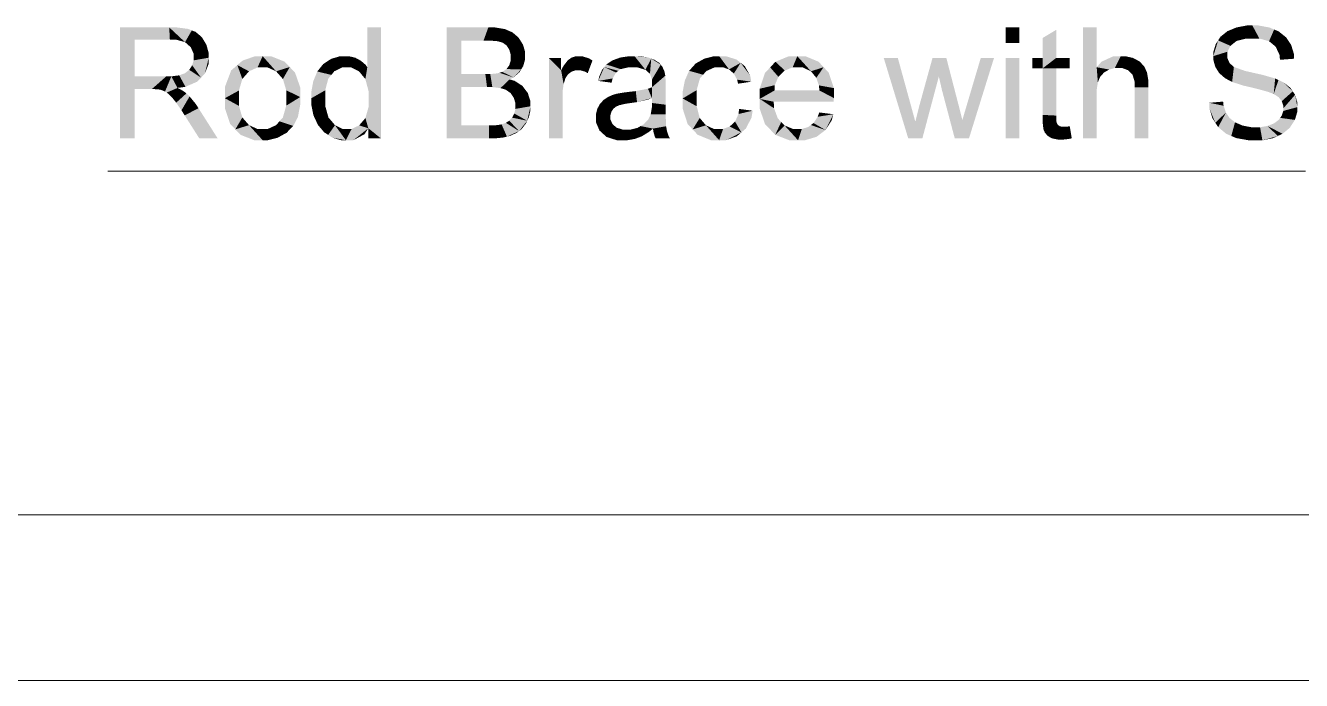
# Model space of a CAD drawing. Header units: millimetres. Extents: x 2 to 579, y 1 to 405.
# Drawn here: x 216.66 to 240.86, y 69.24 to 81.66 of the extents above; entities that cross this region are included whole.
import ezdxf

# ---------------------------------------------------------------- set-up
doc = ezdxf.new("R2010")
doc.units = ezdxf.units.MM
doc.linetypes.add('XKITLINE00', pattern=[0])
doc.layers.add('GraphicObject', color=6, linetype='Continuous', lineweight=0)
doc.layers.add('LinkedObject', color=7, linetype='Continuous', lineweight=0)

# ---------------------------------------------------------------- blocks, each defined once
blk = doc.blocks.new('*A3')
at = {"layer": 'GraphicObject', "color": 3, "linetype": 'XKITLINE00', "lineweight": 0}
blk.add_line((174.395, 69.239), (308.954, 69.239), dxfattribs=at)
blk = doc.blocks.new('*A4')
at = {"layer": 'LinkedObject'}
for points in [[(218.734, 80.697), (218.456, 79.52), (218.456, 81.626)], [(218.456, 81.626), (218.734, 81.394), (218.734, 80.697)], [(219.4, 81.394), (218.456, 81.626), (219.388, 81.626)], [(218.734, 81.394), (218.456, 81.626), (219.4, 81.394)], [(219.388, 81.626), (219.517, 81.394), (219.4, 81.394)], [(219.743, 81.598), (219.388, 81.626), (219.529, 81.626)], [(219.816, 81.569), (219.388, 81.626), (219.743, 81.598)], [(219.688, 81.346), (219.388, 81.626), (219.816, 81.569)], [(219.517, 81.394), (219.388, 81.626), (219.688, 81.346)], [(219.816, 81.569), (219.742, 81.298), (219.688, 81.346)], [(219.889, 81.541), (219.742, 81.298), (219.816, 81.569)], [(219.742, 81.298), (219.889, 81.541), (219.796, 81.25)], [(219.796, 81.25), (219.889, 81.541), (220.05, 81.369)], [(220.05, 81.369), (219.889, 81.541), (220.006, 81.441)], [(223.403, 81.626), (223.144, 80.87), (223.144, 81.626)], [(223.403, 81.626), (223.168, 80.416), (223.144, 80.87)], [(223.168, 80.416), (223.403, 81.626), (223.403, 79.52)], [(224.648, 81.626), (224.926, 80.493), (224.648, 79.52)], [(224.926, 80.741), (224.926, 80.493), (224.648, 81.626)], [(224.648, 81.626), (224.926, 81.377), (224.926, 80.741)], [(225.348, 81.377), (224.648, 81.626), (225.439, 81.626)], [(224.926, 81.377), (224.648, 81.626), (225.348, 81.377)], [(225.348, 81.377), (225.439, 81.626), (225.462, 81.377)], [(225.439, 81.626), (225.622, 81.363), (225.462, 81.377)], [(225.559, 81.626), (225.622, 81.363), (225.439, 81.626)], [(225.753, 81.594), (225.622, 81.363), (225.559, 81.626)], [(225.622, 81.363), (225.753, 81.594), (225.669, 81.348)], [(225.669, 81.348), (225.753, 81.594), (225.716, 81.333)], [(225.716, 81.333), (225.753, 81.594), (225.826, 81.562)], [(225.826, 81.562), (225.788, 81.279), (225.716, 81.333)], [(225.899, 81.53), (225.788, 81.279), (225.826, 81.562)], [(235.507, 81.626), (235.248, 81.329), (235.248, 81.626)], [(235.507, 81.329), (235.248, 81.329), (235.507, 81.626)], [(236.206, 81.579), (235.947, 81.047), (235.947, 81.424)], [(235.947, 81.047), (236.206, 81.579), (235.947, 80.847)], [(236.206, 81.047), (235.947, 80.847), (236.206, 81.579)], [(236.974, 81.626), (236.715, 79.52), (236.715, 81.626)], [(236.974, 80.87), (236.715, 79.52), (236.974, 81.626)], [(239.453, 81.554), (239.569, 81.323), (239.321, 81.449)], [(239.627, 81.369), (239.453, 81.554), (239.54, 81.59)], [(239.569, 81.323), (239.453, 81.554), (239.627, 81.369)], [(239.627, 81.626), (239.811, 81.415), (239.54, 81.59)], [(239.54, 81.59), (239.811, 81.415), (239.627, 81.369)], [(239.82, 81.662), (239.811, 81.415), (239.627, 81.626)], [(239.926, 81.662), (239.811, 81.415), (239.82, 81.662)], [(239.811, 81.415), (239.926, 81.662), (239.937, 81.415)], [(239.926, 81.662), (240.058, 81.415), (239.937, 81.415)], [(240.249, 81.624), (239.926, 81.662), (240.043, 81.662)], [(240.339, 81.586), (239.926, 81.662), (240.249, 81.624)], [(240.242, 81.364), (239.926, 81.662), (240.339, 81.586)], [(240.058, 81.415), (239.926, 81.662), (240.242, 81.364)], [(240.339, 81.586), (240.304, 81.313), (240.242, 81.364)], [(240.428, 81.548), (240.304, 81.313), (240.339, 81.586)], [(240.304, 81.313), (240.428, 81.548), (240.366, 81.262)], [(240.366, 81.262), (240.428, 81.548), (240.614, 81.364)], [(240.614, 81.364), (240.428, 81.548), (240.565, 81.437)], [(220.05, 81.369), (219.851, 81.127), (219.796, 81.25)], [(220.093, 81.297), (219.851, 81.127), (220.05, 81.369)], [(220.137, 81.138), (219.851, 81.127), (220.093, 81.297)], [(226.013, 81.432), (225.788, 81.279), (225.899, 81.53)], [(226.054, 81.365), (225.788, 81.279), (226.013, 81.432)], [(225.788, 81.279), (226.054, 81.365), (225.813, 81.239)], [(226.054, 81.365), (225.838, 81.199), (225.813, 81.239)], [(225.838, 81.199), (226.054, 81.365), (225.863, 81.107)], [(225.863, 81.107), (226.054, 81.365), (226.137, 81.087)], [(226.137, 81.16), (226.054, 81.365), (226.096, 81.299)], [(226.137, 81.087), (226.054, 81.365), (226.137, 81.16)], [(239.276, 81.379), (239.186, 81.081), (239.231, 81.31)], [(239.511, 81.276), (239.186, 81.081), (239.276, 81.379)], [(239.231, 81.31), (239.186, 81.081), (239.186, 81.161)], [(239.321, 81.449), (239.569, 81.323), (239.276, 81.379)], [(239.276, 81.379), (239.569, 81.323), (239.511, 81.276)], [(240.614, 81.364), (240.439, 81.111), (240.366, 81.262)], [(240.662, 81.291), (240.439, 81.111), (240.614, 81.364)], [(219.823, 80.907), (220.137, 81.051), (219.992, 80.673)], [(219.851, 81.001), (220.137, 81.051), (219.823, 80.907)], [(220.137, 81.051), (219.851, 81.127), (220.137, 81.138)], [(219.851, 81.127), (220.137, 81.051), (219.851, 81.052)], [(220.137, 81.051), (219.851, 81.001), (219.851, 81.052)], [(219.992, 80.673), (220.137, 81.051), (220.065, 80.75)], [(220.065, 80.75), (220.137, 81.051), (220.137, 80.939)], [(221.018, 81.08), (220.68, 80.911), (220.778, 80.996)], [(221.159, 81.08), (220.68, 80.911), (221.018, 81.08)], [(221.062, 80.866), (220.68, 80.911), (221.159, 81.08)], [(221.062, 80.866), (221.159, 81.08), (221.159, 80.866)], [(221.159, 81.08), (221.255, 80.866), (221.159, 80.866)], [(221.573, 80.977), (221.159, 81.08), (221.316, 81.08)], [(221.673, 80.874), (221.159, 81.08), (221.573, 80.977)], [(221.414, 80.793), (221.159, 81.08), (221.673, 80.874)], [(221.255, 80.866), (221.159, 81.08), (221.414, 80.793)], [(222.631, 81.08), (222.664, 80.866), (222.461, 81.031)], [(222.724, 81.08), (222.664, 80.866), (222.631, 81.08)], [(222.664, 80.866), (222.724, 81.08), (222.75, 80.866)], [(222.724, 81.08), (222.838, 80.866), (222.75, 80.866)], [(222.793, 81.08), (222.838, 80.866), (222.724, 81.08)], [(222.916, 81.051), (222.838, 80.866), (222.793, 81.08)], [(222.97, 81.022), (222.838, 80.866), (222.916, 81.051)], [(225.836, 80.907), (226.137, 81.087), (226.064, 80.833)], [(225.863, 80.999), (226.137, 81.087), (225.836, 80.907)], [(226.137, 81.087), (225.863, 81.054), (225.863, 81.107)], [(225.863, 81.054), (226.137, 81.087), (225.863, 80.999)], [(226.064, 80.833), (226.137, 81.087), (226.1, 80.892)], [(226.1, 80.892), (226.137, 81.087), (226.137, 81.02)], [(227.021, 81.055), (227.135, 80.813), (226.983, 81.029)], [(227.103, 81.08), (227.135, 80.813), (227.021, 81.055)], [(227.149, 81.08), (227.135, 80.813), (227.103, 81.08)], [(227.149, 81.08), (227.182, 80.813), (227.135, 80.813)], [(227.346, 81.039), (227.149, 81.08), (227.214, 81.08)], [(227.413, 80.998), (227.149, 81.08), (227.346, 81.039)], [(227.276, 80.786), (227.149, 81.08), (227.413, 80.998)], [(227.182, 80.813), (227.149, 81.08), (227.276, 80.786)], [(228.112, 81.08), (227.865, 81.027), (227.939, 81.054)], [(228.082, 80.866), (227.865, 81.027), (228.112, 81.08)], [(228.082, 80.866), (228.112, 81.08), (228.173, 80.866)], [(228.173, 80.866), (228.112, 81.08), (228.27, 80.866)], [(228.211, 81.08), (228.27, 80.866), (228.112, 81.08)], [(228.467, 81.057), (228.211, 81.08), (228.308, 81.08)], [(228.528, 81.034), (228.211, 81.08), (228.467, 81.057)], [(228.417, 80.822), (228.211, 81.08), (228.528, 81.034)], [(228.27, 80.866), (228.211, 81.08), (228.417, 80.822)], [(229.719, 81.08), (229.73, 80.868), (229.537, 81.034)], [(229.817, 81.08), (229.73, 80.868), (229.719, 81.08)], [(229.73, 80.868), (229.817, 81.08), (229.827, 80.868)], [(229.817, 81.08), (229.892, 80.868), (229.827, 80.868)], [(230.144, 81.017), (229.817, 81.08), (229.941, 81.08)], [(230.223, 80.954), (229.817, 81.08), (230.144, 81.017)], [(230.002, 80.829), (229.817, 81.08), (230.223, 80.954)], [(229.892, 80.868), (229.817, 81.08), (230.002, 80.829)], [(231.297, 81.08), (230.882, 80.974), (231.139, 81.08)], [(231.209, 80.868), (230.882, 80.974), (231.297, 81.08)], [(231.209, 80.868), (231.297, 81.08), (231.298, 80.868)], [(231.297, 81.08), (231.397, 80.868), (231.298, 80.868)], [(231.699, 80.976), (231.297, 81.08), (231.449, 81.08)], [(231.796, 80.872), (231.297, 81.08), (231.699, 80.976)], [(231.557, 80.793), (231.297, 81.08), (231.796, 80.872)], [(231.397, 80.868), (231.297, 81.08), (231.557, 80.793)], [(237.293, 81.08), (236.974, 80.87), (237.065, 80.975)], [(237.43, 81.08), (236.974, 80.87), (237.293, 81.08)], [(237.319, 80.857), (236.974, 80.87), (237.43, 81.08)], [(237.319, 80.857), (237.43, 81.08), (237.376, 80.857)], [(237.376, 80.857), (237.43, 81.08), (237.453, 80.857)], [(237.43, 81.08), (237.571, 80.813), (237.453, 80.857)], [(237.515, 81.08), (237.571, 80.813), (237.43, 81.08)], [(237.661, 81.047), (237.571, 80.813), (237.515, 81.08)], [(239.453, 81.165), (239.186, 81.081), (239.511, 81.276)], [(239.186, 81.081), (239.453, 81.165), (239.453, 81.099)], [(239.453, 81.042), (239.186, 81.081), (239.453, 81.099)], [(239.186, 81.081), (239.453, 81.042), (239.186, 81.008)], [(240.713, 81.125), (240.439, 81.111), (240.662, 81.291)], [(240.717, 81.032), (240.439, 81.111), (240.713, 81.125)], [(240.439, 81.111), (240.717, 81.032), (240.449, 81.011)], [(219.992, 80.673), (219.685, 80.756), (219.767, 80.82)], [(219.795, 80.863), (219.992, 80.673), (219.767, 80.82)], [(219.823, 80.907), (219.992, 80.673), (219.795, 80.863)], [(220.68, 80.911), (220.444, 80.283), (220.562, 80.809)], [(220.774, 80.648), (220.444, 80.283), (220.68, 80.911)], [(220.562, 80.809), (220.444, 80.283), (220.444, 80.495)], [(220.68, 80.911), (220.901, 80.793), (220.838, 80.721)], [(220.901, 80.793), (220.68, 80.911), (221.062, 80.866)], [(220.774, 80.648), (220.68, 80.911), (220.838, 80.721)], [(221.414, 80.793), (221.673, 80.874), (221.479, 80.72)], [(221.673, 80.874), (221.543, 80.647), (221.479, 80.72)], [(221.543, 80.647), (221.673, 80.874), (221.607, 80.433)], [(221.607, 80.433), (221.673, 80.874), (221.872, 80.305)], [(221.872, 80.487), (221.673, 80.874), (221.773, 80.771)], [(221.872, 80.305), (221.673, 80.874), (221.872, 80.487)], [(222.309, 80.932), (222.462, 80.725), (222.195, 80.789)], [(222.52, 80.795), (222.309, 80.932), (222.385, 80.981)], [(222.462, 80.725), (222.309, 80.932), (222.52, 80.795)], [(222.461, 81.031), (222.664, 80.866), (222.385, 80.981)], [(222.385, 80.981), (222.664, 80.866), (222.52, 80.795)], [(222.97, 81.022), (222.987, 80.792), (222.838, 80.866)], [(223.023, 80.993), (222.987, 80.792), (222.97, 81.022)], [(223.111, 80.917), (222.987, 80.792), (223.023, 80.993)], [(223.144, 80.87), (222.987, 80.792), (223.111, 80.917)], [(222.987, 80.792), (223.144, 80.87), (223.047, 80.719)], [(223.047, 80.719), (223.144, 80.87), (223.107, 80.646)], [(223.144, 80.87), (223.168, 80.416), (223.107, 80.646)], [(225.782, 80.834), (226.064, 80.833), (225.702, 80.782)], [(225.702, 80.782), (226.064, 80.833), (225.917, 80.677)], [(225.809, 80.871), (226.064, 80.833), (225.782, 80.834)], [(226.064, 80.833), (225.809, 80.871), (225.836, 80.907)], [(225.917, 80.677), (226.064, 80.833), (226.027, 80.773)], [(226.586, 81.047), (226.819, 80.814), (226.586, 79.52)], [(226.819, 80.814), (226.586, 81.047), (226.819, 81.047)], [(226.586, 79.52), (226.819, 80.814), (226.845, 79.52)], [(226.983, 81.029), (226.819, 80.814), (226.946, 81.003)], [(227.093, 80.813), (226.819, 80.814), (226.983, 81.029)], [(226.946, 81.003), (226.819, 80.814), (226.864, 80.896)], [(226.819, 80.814), (226.845, 80.319), (226.845, 79.52)], [(226.845, 80.319), (226.819, 80.814), (226.845, 80.401)], [(226.845, 80.401), (226.819, 80.814), (226.866, 80.551)], [(226.866, 80.551), (226.819, 80.814), (226.888, 80.62)], [(226.888, 80.62), (226.819, 80.814), (226.902, 80.666)], [(226.902, 80.666), (226.819, 80.814), (226.95, 80.736)], [(226.95, 80.736), (226.819, 80.814), (226.983, 80.762)], [(226.983, 80.762), (226.819, 80.814), (227.017, 80.787)], [(227.017, 80.787), (226.819, 80.814), (227.093, 80.813)], [(226.983, 81.029), (227.135, 80.813), (227.093, 80.813)], [(227.276, 80.786), (227.413, 80.998), (227.323, 80.758)], [(227.636, 80.873), (227.523, 80.611), (227.597, 80.823)], [(227.86, 80.77), (227.523, 80.611), (227.636, 80.873)], [(227.597, 80.823), (227.523, 80.611), (227.54, 80.692)], [(227.676, 80.923), (227.947, 80.834), (227.636, 80.873)], [(227.86, 80.77), (227.636, 80.873), (227.904, 80.802)], [(227.904, 80.802), (227.636, 80.873), (227.947, 80.834)], [(227.79, 81), (227.947, 80.834), (227.676, 80.923)], [(227.865, 81.027), (227.947, 80.834), (227.79, 81)], [(227.947, 80.834), (227.865, 81.027), (228.082, 80.866)], [(228.417, 80.822), (228.528, 81.034), (228.467, 80.778)], [(228.467, 80.778), (228.528, 81.034), (228.503, 80.746)], [(228.528, 81.034), (228.54, 80.635), (228.503, 80.746)], [(228.708, 80.919), (228.54, 80.635), (228.528, 81.034)], [(228.679, 80.954), (228.528, 81.034), (228.589, 81.011)], [(228.708, 80.919), (228.528, 81.034), (228.679, 80.954)], [(228.736, 80.884), (228.54, 80.635), (228.708, 80.919)], [(228.777, 80.796), (228.54, 80.635), (228.736, 80.884)], [(229.37, 80.941), (229.511, 80.728), (229.246, 80.803)], [(229.571, 80.798), (229.37, 80.941), (229.454, 80.988)], [(229.511, 80.728), (229.37, 80.941), (229.571, 80.798)], [(229.537, 81.034), (229.73, 80.868), (229.454, 80.988)], [(229.454, 80.988), (229.73, 80.868), (229.571, 80.798)], [(230.002, 80.829), (230.223, 80.954), (230.047, 80.79)], [(230.223, 80.954), (230.093, 80.751), (230.047, 80.79)], [(230.093, 80.751), (230.223, 80.954), (230.156, 80.635)], [(230.156, 80.635), (230.223, 80.954), (230.425, 80.596)], [(230.403, 80.712), (230.223, 80.954), (230.302, 80.891)], [(230.425, 80.596), (230.223, 80.954), (230.403, 80.712)], [(230.783, 80.868), (230.585, 80.463), (230.684, 80.762)], [(230.938, 80.689), (230.585, 80.463), (230.783, 80.868)], [(230.882, 80.974), (231.06, 80.808), (230.783, 80.868)], [(230.783, 80.868), (231.06, 80.808), (230.938, 80.689)], [(231.06, 80.808), (230.882, 80.974), (231.209, 80.868)], [(231.557, 80.793), (231.796, 80.872), (231.618, 80.718)], [(231.796, 80.872), (231.658, 80.67), (231.618, 80.718)], [(231.658, 80.67), (231.796, 80.872), (231.707, 80.526)], [(231.707, 80.526), (231.796, 80.872), (231.99, 80.475)], [(231.99, 80.475), (231.796, 80.872), (231.893, 80.768)], [(233.203, 81.047), (233.401, 79.52), (232.936, 81.047)], [(233.446, 80.164), (233.401, 79.52), (233.203, 81.047)], [(233.861, 81.047), (233.981, 80.695), (233.614, 80.152)], [(234.123, 81.047), (233.981, 80.695), (233.861, 81.047)], [(233.981, 80.695), (234.123, 81.047), (234.041, 80.433)], [(234.041, 80.433), (234.123, 81.047), (234.353, 80.16)], [(235.027, 81.047), (234.514, 80.164), (234.776, 81.047)], [(234.552, 79.52), (234.514, 80.164), (235.027, 81.047)], [(235.507, 81.047), (235.248, 79.52), (235.248, 81.047)], [(235.507, 79.52), (235.248, 79.52), (235.507, 81.047)], [(235.755, 81.047), (235.947, 80.847), (235.755, 80.847)], [(235.947, 81.047), (235.947, 80.847), (235.755, 81.047)], [(236.206, 80.847), (235.947, 80.847), (236.206, 81.047)], [(235.947, 79.967), (236.206, 80.847), (236.206, 79.953)], [(235.947, 80.847), (236.206, 80.847), (235.947, 79.967)], [(236.463, 80.847), (236.206, 81.047), (236.463, 81.047)], [(236.206, 80.847), (236.206, 81.047), (236.463, 80.847)], [(236.974, 80.444), (236.715, 79.52), (236.974, 80.87)], [(236.974, 80.444), (236.974, 80.87), (236.996, 80.585)], [(236.996, 80.585), (236.974, 80.87), (237.017, 80.636)], [(237.017, 80.636), (236.974, 80.87), (237.039, 80.687)], [(237.039, 80.687), (236.974, 80.87), (237.111, 80.768)], [(237.111, 80.768), (236.974, 80.87), (237.161, 80.798)], [(237.161, 80.798), (236.974, 80.87), (237.212, 80.827)], [(237.212, 80.827), (236.974, 80.87), (237.319, 80.857)], [(237.724, 81.014), (237.571, 80.813), (237.661, 81.047)], [(237.724, 81.014), (237.613, 80.769), (237.571, 80.813)], [(237.786, 80.98), (237.613, 80.769), (237.724, 81.014)], [(237.613, 80.769), (237.786, 80.98), (237.655, 80.725)], [(237.655, 80.725), (237.786, 80.98), (237.902, 80.829)], [(237.902, 80.829), (237.697, 80.584), (237.655, 80.725)], [(237.929, 80.77), (237.697, 80.584), (237.902, 80.829)], [(237.902, 80.829), (237.786, 80.98), (237.875, 80.888)], [(239.186, 81.008), (239.453, 81.042), (239.223, 80.877)], [(239.223, 80.877), (239.453, 81.042), (239.26, 80.818)], [(239.26, 80.818), (239.453, 81.042), (239.494, 80.949)], [(239.494, 80.949), (239.408, 80.662), (239.26, 80.818)], [(239.26, 80.818), (239.408, 80.662), (239.296, 80.76)], [(239.535, 80.912), (239.408, 80.662), (239.494, 80.949)], [(239.408, 80.662), (239.535, 80.912), (239.484, 80.622)], [(239.484, 80.622), (239.535, 80.912), (239.575, 80.876)], [(239.484, 80.622), (239.575, 80.876), (239.542, 80.591)], [(239.542, 80.591), (239.575, 80.876), (239.745, 80.525)], [(239.745, 80.525), (239.575, 80.876), (239.785, 80.801)], [(218.734, 80.697), (218.734, 80.455), (218.456, 79.52)], [(219.057, 80.455), (218.734, 80.697), (219.332, 80.697)], [(218.734, 80.455), (218.734, 80.697), (219.057, 80.455)], [(219.057, 80.455), (219.332, 80.697), (219.111, 80.455)], [(219.111, 80.455), (219.332, 80.697), (219.188, 80.45)], [(219.188, 80.45), (219.332, 80.697), (219.212, 80.445)], [(219.212, 80.445), (219.332, 80.697), (219.244, 80.437)], [(219.244, 80.437), (219.332, 80.697), (219.308, 80.409)], [(219.308, 80.409), (219.332, 80.697), (219.428, 80.697)], [(219.308, 80.409), (219.428, 80.697), (219.339, 80.389)], [(219.428, 80.697), (219.545, 80.478), (219.339, 80.389)], [(219.577, 80.717), (219.545, 80.478), (219.428, 80.697)], [(219.545, 80.478), (219.577, 80.717), (219.696, 80.499)], [(219.631, 80.737), (219.992, 80.673), (219.577, 80.717)], [(219.92, 80.597), (219.577, 80.717), (219.992, 80.673)], [(219.696, 80.499), (219.577, 80.717), (219.92, 80.597)], [(219.685, 80.756), (219.992, 80.673), (219.631, 80.737)], [(220.71, 80.429), (220.444, 80.283), (220.774, 80.648)], [(222.157, 80.696), (222.081, 80.282), (222.119, 80.603)], [(222.404, 80.655), (222.081, 80.282), (222.157, 80.696)], [(222.346, 80.433), (222.081, 80.282), (222.404, 80.655)], [(222.119, 80.603), (222.081, 80.282), (222.081, 80.396)], [(222.195, 80.789), (222.462, 80.725), (222.157, 80.696)], [(222.157, 80.696), (222.462, 80.725), (222.404, 80.655)], [(225.414, 80.493), (224.926, 80.741), (225.382, 80.741)], [(224.926, 80.493), (224.926, 80.741), (225.414, 80.493)], [(225.515, 80.493), (225.382, 80.741), (225.475, 80.741)], [(225.414, 80.493), (225.382, 80.741), (225.515, 80.493)], [(225.608, 80.754), (225.843, 80.64), (225.475, 80.741)], [(225.475, 80.741), (225.843, 80.64), (225.515, 80.493)], [(225.515, 80.493), (225.843, 80.64), (225.669, 80.475)], [(225.649, 80.766), (225.917, 80.677), (225.608, 80.754)], [(225.843, 80.64), (225.608, 80.754), (225.917, 80.677)], [(225.702, 80.782), (225.917, 80.677), (225.649, 80.766)], [(225.843, 80.64), (225.723, 80.458), (225.669, 80.475)], [(225.723, 80.458), (225.843, 80.64), (225.776, 80.44)], [(225.776, 80.44), (225.843, 80.64), (225.861, 80.379)], [(226.085, 80.517), (225.843, 80.64), (225.938, 80.612)], [(225.861, 80.379), (225.843, 80.64), (226.085, 80.517)], [(227.796, 80.658), (227.523, 80.611), (227.86, 80.77)], [(227.523, 80.611), (227.796, 80.658), (227.775, 80.577)], [(228.54, 80.549), (228.795, 80.71), (228.539, 80.515)], [(228.539, 80.515), (228.795, 80.71), (228.539, 80.489)], [(228.539, 80.489), (228.795, 80.71), (228.54, 80.286)], [(228.788, 80.743), (228.54, 80.635), (228.777, 80.796)], [(228.54, 80.635), (228.788, 80.743), (228.795, 80.71)], [(228.54, 80.635), (228.795, 80.71), (228.54, 80.556)], [(228.54, 80.556), (228.795, 80.71), (228.54, 80.549)], [(228.801, 80.59), (228.54, 80.286), (228.795, 80.71)], [(228.801, 80.504), (228.54, 80.286), (228.801, 80.59)], [(229.205, 80.71), (229.123, 80.278), (229.164, 80.617)], [(229.45, 80.658), (229.123, 80.278), (229.205, 80.71)], [(229.389, 80.436), (229.123, 80.278), (229.45, 80.658)], [(229.164, 80.617), (229.123, 80.278), (229.123, 80.401)], [(229.246, 80.803), (229.511, 80.728), (229.205, 80.71)], [(229.205, 80.71), (229.511, 80.728), (229.45, 80.658)], [(230.156, 80.635), (230.425, 80.596), (230.174, 80.558)], [(230.871, 80.53), (230.585, 80.463), (230.938, 80.689)], [(233.614, 80.152), (233.981, 80.695), (233.668, 79.52)], [(237.956, 80.599), (237.697, 80.584), (237.929, 80.77)], [(237.956, 80.487), (237.697, 80.584), (237.956, 80.599)], [(237.697, 80.584), (237.956, 80.487), (237.697, 80.487)], [(239.745, 80.525), (239.785, 80.801), (239.89, 80.491)], [(239.89, 80.491), (239.785, 80.801), (239.955, 80.762)], [(239.89, 80.491), (239.955, 80.762), (240.035, 80.456)], [(240.035, 80.456), (239.955, 80.762), (240.125, 80.724)], [(240.035, 80.456), (240.125, 80.724), (240.222, 80.404)], [(240.222, 80.404), (240.125, 80.724), (240.264, 80.388)], [(240.264, 80.388), (240.125, 80.724), (240.33, 80.363)], [(240.358, 80.657), (240.33, 80.363), (240.125, 80.724)], [(240.421, 80.628), (240.33, 80.363), (240.358, 80.657)], [(240.33, 80.363), (240.421, 80.628), (240.425, 80.301)], [(240.425, 80.301), (240.421, 80.628), (240.513, 80.586)], [(240.425, 80.301), (240.513, 80.586), (240.454, 80.264)], [(240.454, 80.264), (240.513, 80.586), (240.483, 80.227)], [(240.513, 80.586), (240.692, 80.413), (240.483, 80.227)], [(240.692, 80.413), (240.513, 80.586), (240.649, 80.478)], [(218.456, 79.52), (218.734, 80.455), (218.734, 79.52)], [(219.339, 80.389), (219.545, 80.478), (219.37, 80.369)], [(219.545, 80.478), (219.441, 80.299), (219.37, 80.369)], [(219.6, 80.452), (219.441, 80.299), (219.545, 80.478)], [(219.441, 80.299), (219.6, 80.452), (219.48, 80.248)], [(219.48, 80.248), (219.6, 80.452), (219.52, 80.198)], [(219.52, 80.198), (219.6, 80.452), (219.713, 80.373)], [(219.713, 80.373), (219.62, 80.053), (219.52, 80.198)], [(219.713, 80.373), (219.6, 80.452), (219.684, 80.399)], [(219.774, 80.317), (219.62, 80.053), (219.713, 80.373)], [(220.444, 80.283), (220.71, 80.429), (220.71, 80.283)], [(221.607, 80.433), (221.872, 80.305), (221.607, 80.292)], [(222.081, 80.282), (222.346, 80.433), (222.346, 80.282)], [(223.168, 80.416), (223.403, 79.52), (223.168, 80.26)], [(224.648, 79.52), (224.926, 80.493), (224.926, 79.768)], [(225.861, 80.379), (226.085, 80.517), (225.891, 80.335)], [(225.891, 80.335), (226.085, 80.517), (225.921, 80.292)], [(225.921, 80.292), (226.085, 80.517), (226.136, 80.449)], [(226.136, 80.449), (225.952, 80.19), (225.921, 80.292)], [(226.187, 80.382), (225.952, 80.19), (226.136, 80.449)], [(226.238, 80.222), (225.952, 80.19), (226.187, 80.382)], [(227.797, 80.346), (227.859, 80.123), (227.704, 80.304)], [(227.849, 80.361), (227.859, 80.123), (227.797, 80.346)], [(227.887, 80.371), (227.925, 80.151), (227.849, 80.361)], [(227.859, 80.123), (227.849, 80.361), (227.892, 80.137)], [(227.892, 80.137), (227.849, 80.361), (227.925, 80.151)], [(228.001, 80.39), (228.038, 80.177), (227.887, 80.371)], [(227.887, 80.371), (228.038, 80.177), (227.925, 80.151)], [(228.078, 80.4), (228.118, 80.189), (228.001, 80.39)], [(228.001, 80.39), (228.118, 80.189), (228.038, 80.177)], [(228.234, 80.418), (228.258, 80.209), (228.078, 80.4)], [(228.078, 80.4), (228.258, 80.209), (228.118, 80.189)], [(228.465, 80.463), (228.54, 80.286), (228.234, 80.418)], [(228.234, 80.418), (228.54, 80.286), (228.258, 80.209)], [(228.539, 80.489), (228.54, 80.286), (228.465, 80.463)], [(228.801, 80.504), (228.539, 80.192), (228.54, 80.286)], [(228.801, 80.16), (228.539, 80.192), (228.801, 80.504)], [(229.123, 80.278), (229.389, 80.436), (229.389, 80.285)], [(230.585, 80.463), (230.871, 80.53), (230.865, 80.43)], [(230.865, 80.43), (230.585, 80.27), (230.585, 80.463)], [(230.865, 80.43), (231.99, 80.286), (230.585, 80.27)], [(231.716, 80.43), (231.99, 80.286), (230.865, 80.43)], [(231.707, 80.526), (231.99, 80.475), (231.716, 80.43)], [(231.99, 80.286), (231.716, 80.43), (231.99, 80.475)], [(234.353, 80.16), (234.283, 79.52), (234.041, 80.433)], [(236.974, 80.354), (236.715, 79.52), (236.974, 80.444)], [(236.715, 79.52), (236.974, 80.354), (236.974, 79.52)], [(237.697, 79.52), (237.956, 80.487), (237.956, 79.52)], [(237.697, 80.487), (237.956, 80.487), (237.697, 79.52)], [(240.483, 80.227), (240.692, 80.413), (240.513, 80.14)], [(240.513, 80.14), (240.692, 80.413), (240.736, 80.348)], [(240.513, 80.14), (240.736, 80.348), (240.513, 80.091)], [(240.513, 80.091), (240.736, 80.348), (240.513, 80.042)], [(240.736, 80.348), (240.78, 80.114), (240.513, 80.042)], [(240.78, 80.114), (240.736, 80.348), (240.78, 80.199)], [(219.889, 80.177), (219.62, 80.053), (219.774, 80.317)], [(219.62, 80.053), (219.889, 80.177), (219.681, 79.958)], [(219.681, 79.958), (219.889, 80.177), (219.943, 80.093)], [(219.681, 79.958), (219.943, 80.093), (219.959, 79.52)], [(219.959, 79.52), (219.943, 80.093), (220.307, 79.52)], [(220.444, 80.283), (220.642, 79.692), (220.444, 80.09)], [(220.71, 80.137), (220.642, 79.692), (220.444, 80.283)], [(220.71, 80.137), (220.444, 80.283), (220.71, 80.283)], [(220.444, 80.09), (220.642, 79.692), (220.543, 79.794)], [(220.774, 79.917), (220.642, 79.692), (220.71, 80.137)], [(221.543, 79.918), (221.872, 80.305), (221.784, 79.842)], [(221.607, 80.142), (221.872, 80.305), (221.543, 79.918)], [(221.872, 80.305), (221.607, 80.142), (221.607, 80.292)], [(221.784, 79.842), (221.872, 80.305), (221.828, 79.926)], [(221.828, 79.926), (221.872, 80.305), (221.872, 80.158)], [(222.081, 80.282), (222.346, 80.135), (222.081, 80.165)], [(222.346, 80.135), (222.081, 80.282), (222.346, 80.282)], [(222.081, 80.165), (222.346, 80.135), (222.123, 79.958)], [(222.123, 79.958), (222.346, 80.135), (222.165, 79.868)], [(222.165, 79.868), (222.346, 80.135), (222.408, 79.916)], [(223.168, 80.118), (223.403, 79.52), (223.108, 79.907)], [(223.168, 80.26), (223.403, 79.52), (223.168, 80.118)], [(225.931, 79.992), (226.238, 80.13), (226.176, 79.855)], [(225.952, 80.08), (226.238, 80.13), (225.931, 79.992)], [(226.238, 80.13), (225.952, 80.19), (226.238, 80.222)], [(225.952, 80.19), (226.238, 80.13), (225.952, 80.131)], [(226.238, 80.13), (225.952, 80.08), (225.952, 80.131)], [(226.176, 79.855), (226.238, 80.13), (226.207, 79.919)], [(226.207, 79.919), (226.238, 80.13), (226.238, 80.056)], [(227.529, 80.127), (227.479, 79.923), (227.504, 80.081)], [(227.772, 80.025), (227.479, 79.923), (227.529, 80.127)], [(227.555, 80.174), (227.79, 80.053), (227.529, 80.127)], [(227.529, 80.127), (227.79, 80.053), (227.772, 80.025)], [(227.622, 80.248), (227.79, 80.053), (227.555, 80.174)], [(227.808, 80.081), (227.622, 80.248), (227.663, 80.276)], [(227.79, 80.053), (227.622, 80.248), (227.808, 80.081)], [(227.704, 80.304), (227.859, 80.123), (227.663, 80.276)], [(227.663, 80.276), (227.859, 80.123), (227.808, 80.081)], [(228.258, 80.209), (228.54, 80.286), (228.47, 80.258)], [(228.518, 79.977), (228.801, 80.16), (228.801, 79.979)], [(228.539, 80.106), (228.801, 80.16), (228.518, 79.977)], [(228.801, 80.16), (228.539, 80.106), (228.539, 80.192)], [(229.389, 80.131), (229.123, 80.278), (229.389, 80.285)], [(229.123, 80.278), (229.313, 79.691), (229.123, 80.087)], [(229.389, 80.131), (229.313, 79.691), (229.123, 80.278)], [(229.123, 80.087), (229.313, 79.691), (229.218, 79.793)], [(229.447, 79.908), (229.313, 79.691), (229.389, 80.131)], [(231.99, 80.274), (230.585, 80.27), (231.99, 80.286)], [(231.989, 80.24), (230.585, 80.27), (231.99, 80.274)], [(230.585, 80.27), (230.781, 79.692), (230.585, 80.084)], [(230.857, 80.091), (230.781, 79.692), (230.585, 80.27)], [(230.857, 80.091), (230.585, 80.27), (230.85, 80.217)], [(231.988, 80.217), (230.585, 80.27), (231.989, 80.24)], [(230.85, 80.217), (230.585, 80.27), (231.988, 80.217)], [(230.585, 80.084), (230.781, 79.692), (230.683, 79.795)], [(230.928, 79.899), (230.781, 79.692), (230.857, 80.091)], [(233.535, 79.838), (233.401, 79.52), (233.446, 80.164)], [(233.614, 80.152), (233.668, 79.52), (233.578, 80.007)], [(234.427, 79.869), (234.283, 79.52), (234.353, 80.16)], [(234.514, 80.164), (234.552, 79.52), (234.427, 79.869)], [(239.38, 80.14), (239.108, 80.196), (239.371, 80.219)], [(239.108, 80.196), (239.223, 79.818), (239.111, 80.09)], [(239.38, 80.14), (239.223, 79.818), (239.108, 80.196)], [(239.111, 80.09), (239.223, 79.818), (239.168, 79.901)], [(239.424, 80.01), (239.223, 79.818), (239.38, 80.14)], [(240.483, 79.952), (240.78, 80.114), (240.732, 79.872)], [(240.513, 80.042), (240.78, 80.114), (240.483, 79.952)], [(240.732, 79.872), (240.78, 80.114), (240.78, 80.03)], [(220.642, 79.692), (220.774, 79.917), (220.838, 79.845)], [(220.901, 79.772), (220.642, 79.692), (220.838, 79.845)], [(221.479, 79.845), (221.612, 79.626), (221.415, 79.772)], [(221.784, 79.842), (221.479, 79.845), (221.543, 79.918)], [(221.74, 79.757), (221.479, 79.845), (221.784, 79.842)], [(221.612, 79.626), (221.479, 79.845), (221.74, 79.757)], [(222.408, 79.916), (222.325, 79.637), (222.165, 79.868)], [(222.165, 79.868), (222.325, 79.637), (222.207, 79.777)], [(222.47, 79.844), (222.325, 79.637), (222.408, 79.916)], [(222.325, 79.637), (222.47, 79.844), (222.402, 79.587)], [(222.402, 79.587), (222.47, 79.844), (222.531, 79.771)], [(223.108, 79.907), (223.163, 79.713), (223.049, 79.837)], [(223.108, 79.907), (223.403, 79.52), (223.163, 79.713)], [(226.021, 79.659), (225.803, 79.836), (225.836, 79.856)], [(225.889, 79.915), (226.176, 79.855), (225.836, 79.856)], [(225.836, 79.856), (226.176, 79.855), (226.021, 79.659)], [(225.91, 79.953), (226.176, 79.855), (225.889, 79.915)], [(226.176, 79.855), (225.91, 79.953), (225.931, 79.992)], [(226.021, 79.659), (226.176, 79.855), (226.067, 79.694)], [(226.067, 79.694), (226.176, 79.855), (226.144, 79.792)], [(227.504, 80.081), (227.479, 79.923), (227.479, 79.979)], [(227.754, 79.964), (227.479, 79.923), (227.772, 80.025)], [(227.479, 79.923), (227.754, 79.964), (227.754, 79.93)], [(227.754, 79.878), (227.479, 79.923), (227.754, 79.93)], [(227.479, 79.923), (227.754, 79.878), (227.479, 79.827)], [(227.479, 79.827), (227.754, 79.878), (227.546, 79.67)], [(227.546, 79.67), (227.754, 79.878), (227.613, 79.609)], [(227.613, 79.609), (227.754, 79.878), (227.793, 79.792)], [(228.384, 79.787), (228.801, 79.979), (228.809, 79.751)], [(228.47, 79.876), (228.801, 79.979), (228.384, 79.787)], [(228.497, 79.933), (228.801, 79.979), (228.47, 79.876)], [(228.801, 79.979), (228.497, 79.933), (228.518, 79.977)], [(229.313, 79.691), (229.447, 79.908), (229.506, 79.838)], [(230.117, 79.839), (230.45, 80.046), (230.237, 79.635)], [(230.182, 79.983), (230.45, 80.046), (230.117, 79.839)], [(230.45, 80.046), (230.182, 79.983), (230.195, 80.08)], [(230.237, 79.635), (230.45, 80.046), (230.323, 79.709)], [(230.323, 79.709), (230.45, 80.046), (230.429, 79.915)], [(230.781, 79.692), (230.928, 79.899), (230.879, 79.589)], [(230.992, 79.832), (230.879, 79.589), (230.928, 79.899)], [(231.604, 79.811), (231.981, 79.979), (231.832, 79.68)], [(231.684, 79.931), (231.981, 79.979), (231.604, 79.811)], [(231.981, 79.979), (231.684, 79.931), (231.713, 80.013)], [(231.832, 79.68), (231.981, 79.979), (231.949, 79.862)], [(233.538, 79.85), (233.668, 79.52), (233.535, 79.838)], [(233.578, 80.007), (233.668, 79.52), (233.538, 79.85)], [(234.283, 79.52), (234.427, 79.869), (234.552, 79.52)], [(236.206, 79.953), (235.947, 79.85), (235.947, 79.967)], [(236.206, 79.897), (235.947, 79.85), (236.206, 79.953)], [(236.206, 79.897), (235.978, 79.661), (235.947, 79.85)], [(235.947, 79.85), (235.978, 79.661), (235.963, 79.697)], [(236.213, 79.826), (235.978, 79.661), (236.206, 79.897)], [(239.223, 79.818), (239.424, 80.01), (239.278, 79.734)], [(239.278, 79.734), (239.424, 80.01), (239.429, 79.609)], [(239.458, 79.959), (239.429, 79.609), (239.424, 80.01)], [(239.492, 79.909), (239.429, 79.609), (239.458, 79.959)], [(239.492, 79.909), (239.526, 79.567), (239.429, 79.609)], [(239.597, 79.826), (239.526, 79.567), (239.492, 79.909)], [(240.423, 79.869), (240.684, 79.798), (240.333, 79.804)], [(240.453, 79.91), (240.732, 79.872), (240.423, 79.869)], [(240.684, 79.798), (240.423, 79.869), (240.732, 79.872)], [(240.483, 79.952), (240.732, 79.872), (240.453, 79.91)], [(220.901, 79.772), (221.159, 79.486), (220.642, 79.692)], [(220.642, 79.692), (221.159, 79.486), (220.74, 79.589)], [(221.062, 79.699), (221.159, 79.486), (220.901, 79.772)], [(221.159, 79.486), (221.062, 79.699), (221.159, 79.699)], [(221.159, 79.486), (221.255, 79.699), (221.259, 79.486)], [(221.255, 79.699), (221.159, 79.486), (221.159, 79.699)], [(221.527, 79.58), (221.255, 79.699), (221.415, 79.772)], [(221.443, 79.533), (221.255, 79.699), (221.527, 79.58)], [(221.259, 79.486), (221.255, 79.699), (221.443, 79.533)], [(221.415, 79.772), (221.612, 79.626), (221.527, 79.58)], [(222.531, 79.771), (222.737, 79.486), (222.402, 79.587)], [(222.677, 79.699), (222.737, 79.486), (222.531, 79.771)], [(222.737, 79.486), (222.677, 79.699), (222.761, 79.699)], [(222.737, 79.486), (223.163, 79.713), (222.878, 79.486)], [(222.846, 79.699), (223.163, 79.713), (222.737, 79.486)], [(222.846, 79.699), (222.737, 79.486), (222.761, 79.699)], [(222.99, 79.768), (223.163, 79.713), (222.846, 79.699)], [(222.878, 79.486), (223.163, 79.713), (223.091, 79.6)], [(223.163, 79.713), (222.99, 79.768), (223.049, 79.837)], [(223.163, 79.713), (223.403, 79.52), (223.163, 79.52)], [(224.926, 79.768), (225.451, 79.52), (224.648, 79.52)], [(225.452, 79.768), (225.451, 79.52), (224.926, 79.768)], [(225.452, 79.768), (225.552, 79.52), (225.451, 79.52)], [(225.52, 79.768), (225.552, 79.52), (225.452, 79.768)], [(225.615, 79.773), (225.721, 79.537), (225.52, 79.768)], [(225.52, 79.768), (225.721, 79.537), (225.552, 79.52)], [(225.642, 79.778), (225.721, 79.537), (225.615, 79.773)], [(225.791, 79.555), (225.642, 79.778), (225.69, 79.787)], [(225.721, 79.537), (225.642, 79.778), (225.791, 79.555)], [(225.771, 79.816), (226.021, 79.659), (225.69, 79.787)], [(225.69, 79.787), (226.021, 79.659), (225.791, 79.555)], [(225.803, 79.836), (226.021, 79.659), (225.771, 79.816)], [(225.791, 79.555), (226.021, 79.659), (225.86, 79.573)], [(225.86, 79.573), (226.021, 79.659), (225.975, 79.625)], [(227.793, 79.792), (227.681, 79.548), (227.613, 79.609)], [(227.833, 79.757), (227.681, 79.548), (227.793, 79.792)], [(227.872, 79.723), (227.681, 79.548), (227.833, 79.757)], [(227.681, 79.548), (227.872, 79.723), (227.874, 79.486)], [(227.999, 79.486), (227.872, 79.723), (227.986, 79.688)], [(227.874, 79.486), (227.872, 79.723), (227.999, 79.486)], [(227.986, 79.688), (228.075, 79.486), (227.999, 79.486)], [(228.061, 79.688), (228.075, 79.486), (227.986, 79.688)], [(228.136, 79.688), (228.075, 79.486), (228.061, 79.688)], [(228.075, 79.486), (228.136, 79.688), (228.218, 79.511)], [(228.284, 79.536), (228.136, 79.688), (228.268, 79.721)], [(228.218, 79.511), (228.136, 79.688), (228.284, 79.536)], [(228.561, 79.707), (228.268, 79.721), (228.326, 79.754)], [(228.489, 79.647), (228.268, 79.721), (228.561, 79.707)], [(228.35, 79.561), (228.268, 79.721), (228.489, 79.647)], [(228.284, 79.536), (228.268, 79.721), (228.35, 79.561)], [(228.384, 79.787), (228.809, 79.751), (228.326, 79.754)], [(228.809, 79.751), (228.561, 79.707), (228.326, 79.754)], [(228.561, 79.707), (228.809, 79.751), (228.567, 79.654)], [(228.567, 79.654), (228.809, 79.751), (228.818, 79.703)], [(228.818, 79.703), (228.593, 79.56), (228.567, 79.654)], [(228.826, 79.656), (228.593, 79.56), (228.818, 79.703)], [(228.826, 79.656), (228.614, 79.52), (228.593, 79.56)], [(228.859, 79.564), (228.614, 79.52), (228.826, 79.656)], [(229.565, 79.769), (229.313, 79.691), (229.506, 79.838)], [(229.565, 79.769), (229.816, 79.486), (229.313, 79.691)], [(229.313, 79.691), (229.816, 79.486), (229.408, 79.589)], [(229.718, 79.699), (229.816, 79.486), (229.565, 79.769)], [(229.816, 79.486), (229.718, 79.699), (229.813, 79.699)], [(229.889, 79.699), (229.816, 79.486), (229.813, 79.699)], [(229.889, 79.699), (230.237, 79.635), (229.816, 79.486)], [(229.816, 79.486), (230.237, 79.635), (229.941, 79.486)], [(230.015, 79.746), (230.237, 79.635), (229.889, 79.699)], [(229.941, 79.486), (230.237, 79.635), (230.151, 79.561)], [(230.237, 79.635), (230.015, 79.746), (230.066, 79.792)], [(230.117, 79.839), (230.237, 79.635), (230.066, 79.792)], [(231.056, 79.766), (230.879, 79.589), (230.992, 79.832)], [(231.056, 79.766), (231.311, 79.486), (230.879, 79.589)], [(231.216, 79.699), (231.311, 79.486), (231.056, 79.766)], [(231.311, 79.699), (231.311, 79.486), (231.216, 79.699)], [(231.382, 79.699), (231.747, 79.615), (231.311, 79.486)], [(231.382, 79.699), (231.311, 79.486), (231.311, 79.699)], [(231.311, 79.486), (231.747, 79.615), (231.444, 79.486)], [(231.503, 79.736), (231.747, 79.615), (231.382, 79.699)], [(231.444, 79.486), (231.747, 79.615), (231.662, 79.551)], [(231.554, 79.774), (231.832, 79.68), (231.503, 79.736)], [(231.747, 79.615), (231.503, 79.736), (231.832, 79.68)], [(231.604, 79.811), (231.832, 79.68), (231.554, 79.774)], [(233.401, 79.52), (233.535, 79.838), (233.668, 79.52)], [(236.219, 79.81), (235.978, 79.661), (236.213, 79.826)], [(235.978, 79.661), (236.219, 79.81), (236.226, 79.794)], [(235.978, 79.661), (236.226, 79.794), (235.994, 79.624)], [(235.994, 79.624), (236.226, 79.794), (236.049, 79.566)], [(236.049, 79.566), (236.226, 79.794), (236.087, 79.543)], [(236.087, 79.543), (236.226, 79.794), (236.248, 79.769)], [(236.248, 79.769), (236.126, 79.521), (236.087, 79.543)], [(236.263, 79.76), (236.126, 79.521), (236.248, 79.769)], [(236.279, 79.75), (236.126, 79.521), (236.263, 79.76)], [(236.126, 79.521), (236.279, 79.75), (236.235, 79.499)], [(236.235, 79.499), (236.279, 79.75), (236.306, 79.499)], [(236.306, 79.499), (236.279, 79.75), (236.322, 79.741)], [(236.322, 79.741), (236.349, 79.499), (236.306, 79.499)], [(236.351, 79.741), (236.349, 79.499), (236.322, 79.741)], [(236.351, 79.741), (236.446, 79.51), (236.349, 79.499)], [(236.372, 79.741), (236.446, 79.51), (236.351, 79.741)], [(236.446, 79.51), (236.372, 79.741), (236.428, 79.746)], [(236.501, 79.522), (236.428, 79.746), (236.463, 79.75)], [(236.446, 79.51), (236.428, 79.746), (236.501, 79.522)], [(239.526, 79.567), (239.597, 79.826), (239.622, 79.526)], [(239.669, 79.795), (239.622, 79.526), (239.597, 79.826)], [(239.741, 79.764), (239.622, 79.526), (239.669, 79.795)], [(239.741, 79.764), (239.861, 79.484), (239.622, 79.526)], [(239.902, 79.733), (239.861, 79.484), (239.741, 79.764)], [(239.902, 79.733), (240.003, 79.484), (239.861, 79.484)], [(239.991, 79.733), (240.003, 79.484), (239.902, 79.733)], [(239.991, 79.733), (240.116, 79.484), (240.003, 79.484)], [(240.071, 79.733), (240.116, 79.484), (239.991, 79.733)], [(240.211, 79.756), (240.408, 79.567), (240.071, 79.733)], [(240.071, 79.733), (240.408, 79.567), (240.116, 79.484)], [(240.272, 79.78), (240.636, 79.723), (240.211, 79.756)], [(240.498, 79.608), (240.211, 79.756), (240.636, 79.723)], [(240.408, 79.567), (240.211, 79.756), (240.498, 79.608)], [(240.333, 79.804), (240.636, 79.723), (240.272, 79.78)], [(240.333, 79.804), (240.684, 79.798), (240.636, 79.723)], [(220.74, 79.589), (221.159, 79.486), (220.999, 79.486)], [(222.402, 79.587), (222.737, 79.486), (222.478, 79.536)], [(222.478, 79.536), (222.737, 79.486), (222.646, 79.486)], [(228.614, 79.52), (228.859, 79.564), (228.883, 79.52)], [(229.408, 79.589), (229.816, 79.486), (229.66, 79.486)], [(230.879, 79.589), (231.311, 79.486), (231.144, 79.486)], [(240.116, 79.484), (240.408, 79.567), (240.318, 79.525)]]:
    blk.add_hatch(color=7, dxfattribs=at).paths.add_polyline_path(points, flags=17)
at = {"layer": 'LinkedObject', "color": 7, "linetype": 'XKITLINE00', "lineweight": 0}
for p, q in [((218.225, 78.897), (220.348, 78.897)), ((220.348, 78.897), (221.982, 78.897)), ((221.982, 78.897), (223.616, 78.897)), ((223.616, 78.897), (224.433, 78.897)), ((224.433, 78.897), (226.394, 78.897)), ((226.394, 78.897), (227.373, 78.897)), ((227.373, 78.897), (229.007, 78.897)), ((229.007, 78.897), (230.477, 78.897)), ((230.477, 78.897), (232.112, 78.897)), ((232.112, 78.897), (232.929, 78.897)), ((232.929, 78.897), (235.052, 78.897)), ((235.052, 78.897), (235.705, 78.897)), ((235.705, 78.897), (236.522, 78.897)), ((236.522, 78.897), (238.156, 78.897)), ((238.156, 78.897), (238.973, 78.897)), ((238.973, 78.897), (240.934, 78.897))]:
    blk.add_line(p, q, dxfattribs=at)
at = {"layer": 'LinkedObject', "color": 2, "linetype": 'XKITLINE00', "lineweight": 0}
blk.add_line((281.227, 72.382), (197.075, 72.382), dxfattribs=at)

msp = doc.modelspace()

# ---------------------------------------------------------------- block references
at = {"lineweight": 0}
for name in ['*A3', '*A4']:
    msp.add_blockref(name, (0, 0), dxfattribs=at)

doc.saveas('drawing.dxf')
